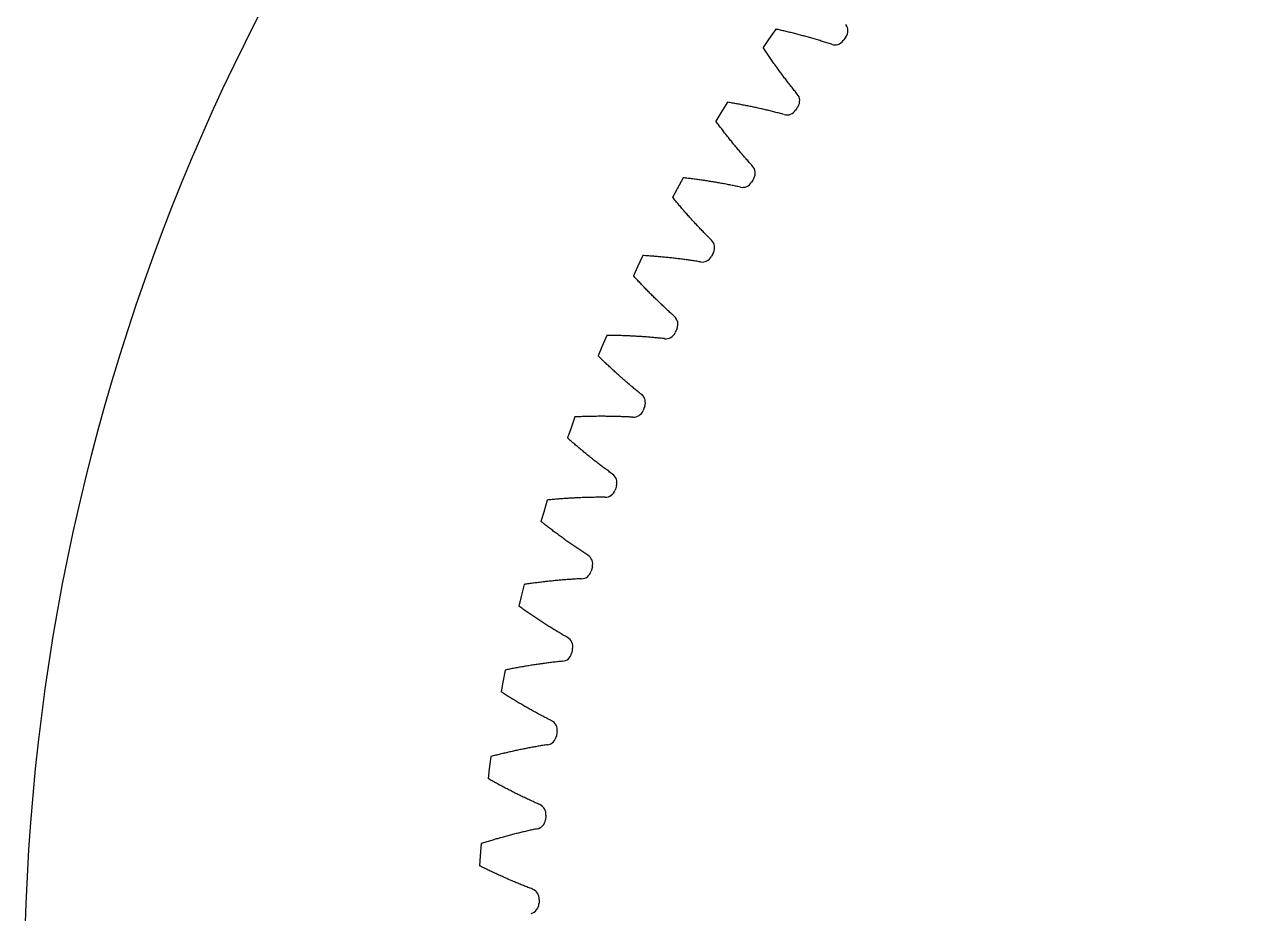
# Model space of a CAD drawing. Header units: inches. Extents: x -337 to 409, y -412 to 336.
# Drawn here: x -337.3 to -258.7, y 205.4 to 262.1 of the extents above; entities that cross this region are included whole.
import ezdxf

# ---------------------------------------------------------------- set-up
doc = ezdxf.new("R2010")
doc.units = ezdxf.units.IN
doc.header["$MEASUREMENT"] = 0

msp = doc.modelspace()

# ---------------------------------------------------------------- linework, layer by layer
at = {"color": 7, "linetype": 'Continuous'}
for p, q in [((-289.333, 261.842), (-289.408, 261.859)), ((-289.258, 261.825), (-289.333, 261.842)), ((-289.183, 261.808), (-289.258, 261.825)), ((-289.108, 261.791), (-289.183, 261.808)), ((-289.033, 261.774), (-289.108, 261.791)), ((-288.957, 261.757), (-289.033, 261.774)), ((-288.883, 261.739), (-288.957, 261.757)), ((-288.808, 261.721), (-288.883, 261.739)), ((-288.733, 261.704), (-288.808, 261.721)), ((-288.658, 261.686), (-288.733, 261.704)), ((-288.583, 261.668), (-288.658, 261.686)), ((-288.508, 261.649), (-288.583, 261.668)), ((-288.434, 261.631), (-288.508, 261.649)), ((-288.359, 261.612), (-288.434, 261.631)), ((-288.284, 261.594), (-288.359, 261.612)), ((-288.21, 261.575), (-288.284, 261.594)), ((-288.135, 261.556), (-288.21, 261.575)), ((-288.061, 261.536), (-288.135, 261.556)), ((-287.986, 261.517), (-288.061, 261.536)), ((-287.912, 261.498), (-287.986, 261.517)), ((-287.837, 261.478), (-287.912, 261.498)), ((-287.763, 261.458), (-287.837, 261.478)), ((-287.689, 261.438), (-287.763, 261.458)), ((-287.614, 261.418), (-287.689, 261.438)), ((-287.54, 261.398), (-287.614, 261.418)), ((-287.466, 261.378), (-287.54, 261.398)), ((-287.392, 261.357), (-287.466, 261.378)), ((-287.318, 261.336), (-287.392, 261.357)), ((-287.243, 261.315), (-287.318, 261.336)), ((-287.17, 261.294), (-287.243, 261.315)), ((-287.096, 261.273), (-287.17, 261.294)), ((-287.022, 261.252), (-287.096, 261.273)), ((-286.948, 261.23), (-287.022, 261.252)), ((-286.874, 261.209), (-286.948, 261.23)), ((-286.8, 261.187), (-286.874, 261.209)), ((-286.726, 261.164), (-286.8, 261.187)), ((-286.653, 261.142), (-286.726, 261.164)), ((-286.579, 261.12), (-286.653, 261.142)), ((-286.505, 261.097), (-286.579, 261.12)), ((-286.432, 261.075), (-286.505, 261.097)), ((-286.358, 261.052), (-286.432, 261.075)), ((-286.285, 261.028), (-286.358, 261.052)), ((-286.212, 261.005), (-286.285, 261.028)), ((-286.139, 260.982), (-286.212, 261.005)), ((-286.065, 260.958), (-286.139, 260.982)), ((-285.992, 260.934), (-286.065, 260.958)), ((-290.171, 260.622), (-290.214, 260.686)), ((-290.128, 260.558), (-290.171, 260.622)), ((-290.086, 260.494), (-290.128, 260.558)), ((-290.043, 260.43), (-290.086, 260.494)), ((-290, 260.366), (-290.043, 260.43)), ((-289.957, 260.302), (-290, 260.366)), ((-289.914, 260.239), (-289.957, 260.302)), ((-289.87, 260.175), (-289.914, 260.239)), ((-289.827, 260.112), (-289.87, 260.175)), ((-285.919, 260.91), (-285.992, 260.934)), ((-285.846, 260.886), (-285.919, 260.91)), ((-289.783, 260.048), (-289.827, 260.112)), ((-289.74, 259.985), (-289.783, 260.048)), ((-289.696, 259.922), (-289.74, 259.985)), ((-289.652, 259.858), (-289.696, 259.922)), ((-289.608, 259.795), (-289.652, 259.858)), ((-289.563, 259.732), (-289.608, 259.795)), ((-289.519, 259.67), (-289.563, 259.732)), ((-289.475, 259.607), (-289.519, 259.67)), ((-289.43, 259.544), (-289.475, 259.607)), ((-289.385, 259.481), (-289.43, 259.544)), ((-289.34, 259.419), (-289.385, 259.481)), ((-289.295, 259.356), (-289.34, 259.419)), ((-289.25, 259.294), (-289.295, 259.356)), ((-289.205, 259.232), (-289.25, 259.294)), ((-289.16, 259.17), (-289.205, 259.232)), ((-289.114, 259.108), (-289.16, 259.17)), ((-289.068, 259.046), (-289.114, 259.108)), ((-289.023, 258.984), (-289.068, 259.046)), ((-288.977, 258.922), (-289.023, 258.984)), ((-288.931, 258.86), (-288.977, 258.922)), ((-288.885, 258.799), (-288.931, 258.86)), ((-288.838, 258.737), (-288.885, 258.799)), ((-288.792, 258.676), (-288.838, 258.737)), ((-288.745, 258.615), (-288.792, 258.676)), ((-288.699, 258.554), (-288.745, 258.615)), ((-288.652, 258.493), (-288.699, 258.554)), ((-288.605, 258.432), (-288.652, 258.493)), ((-288.557, 258.371), (-288.605, 258.432)), ((-288.51, 258.31), (-288.557, 258.371)), ((-288.463, 258.25), (-288.51, 258.31)), ((-288.415, 258.189), (-288.463, 258.25)), ((-288.367, 258.129), (-288.415, 258.189)), ((-288.319, 258.068), (-288.367, 258.129)), ((-288.271, 258.008), (-288.319, 258.068)), ((-288.223, 257.948), (-288.271, 258.008)), ((-288.175, 257.889), (-288.223, 257.948)), ((-288.126, 257.829), (-288.175, 257.889)), ((-288.078, 257.769), (-288.126, 257.829)), ((-292.407, 257.179), (-292.483, 257.192)), ((-292.331, 257.166), (-292.407, 257.179)), ((-292.255, 257.153), (-292.331, 257.166)), ((-292.179, 257.14), (-292.255, 257.153)), ((-292.104, 257.127), (-292.179, 257.14)), ((-292.028, 257.114), (-292.104, 257.127)), ((-291.952, 257.1), (-292.028, 257.114)), ((-291.876, 257.086), (-291.952, 257.1)), ((-291.801, 257.072), (-291.876, 257.086)), ((-291.725, 257.058), (-291.801, 257.072)), ((-291.649, 257.044), (-291.725, 257.058)), ((-291.574, 257.03), (-291.649, 257.044)), ((-291.498, 257.015), (-291.574, 257.03)), ((-288.029, 257.709), (-288.078, 257.769)), ((-291.423, 257.001), (-291.498, 257.015)), ((-291.347, 256.986), (-291.423, 257.001)), ((-291.272, 256.971), (-291.347, 256.986)), ((-291.196, 256.956), (-291.272, 256.971)), ((-291.121, 256.941), (-291.196, 256.956)), ((-291.045, 256.925), (-291.121, 256.941)), ((-290.97, 256.91), (-291.045, 256.925)), ((-290.894, 256.894), (-290.97, 256.91)), ((-290.819, 256.878), (-290.894, 256.894)), ((-290.744, 256.862), (-290.819, 256.878)), ((-290.669, 256.846), (-290.744, 256.862)), ((-290.594, 256.83), (-290.669, 256.846)), ((-290.518, 256.813), (-290.594, 256.83)), ((-290.443, 256.796), (-290.518, 256.813)), ((-290.368, 256.78), (-290.443, 256.796)), ((-290.293, 256.763), (-290.368, 256.78)), ((-290.218, 256.745), (-290.293, 256.763)), ((-290.143, 256.728), (-290.218, 256.745)), ((-290.068, 256.711), (-290.143, 256.728)), ((-289.993, 256.693), (-290.068, 256.711)), ((-289.918, 256.675), (-289.993, 256.693)), ((-289.844, 256.657), (-289.918, 256.675)), ((-289.769, 256.639), (-289.844, 256.657)), ((-289.694, 256.621), (-289.769, 256.639)), ((-289.619, 256.602), (-289.694, 256.621)), ((-289.545, 256.584), (-289.619, 256.602)), ((-289.47, 256.565), (-289.545, 256.584)), ((-289.396, 256.546), (-289.47, 256.565)), ((-289.321, 256.526), (-289.396, 256.546)), ((-289.247, 256.507), (-289.321, 256.526)), ((-289.172, 256.487), (-289.247, 256.507)), ((-289.098, 256.467), (-289.172, 256.487)), ((-289.023, 256.447), (-289.098, 256.467)), ((-288.949, 256.427), (-289.023, 256.447)), ((-288.875, 256.407), (-288.949, 256.427)), ((-293.18, 255.917), (-293.226, 255.979)), ((-293.135, 255.855), (-293.18, 255.917)), ((-293.089, 255.794), (-293.135, 255.855)), ((-293.042, 255.732), (-293.089, 255.794)), ((-292.996, 255.671), (-293.042, 255.732)), ((-292.95, 255.609), (-292.996, 255.671)), ((-292.903, 255.548), (-292.95, 255.609)), ((-292.857, 255.487), (-292.903, 255.548)), ((-292.81, 255.425), (-292.857, 255.487)), ((-292.763, 255.364), (-292.81, 255.425)), ((-292.716, 255.303), (-292.763, 255.364)), ((-292.669, 255.243), (-292.716, 255.303)), ((-292.622, 255.182), (-292.669, 255.243)), ((-292.575, 255.121), (-292.622, 255.182)), ((-292.527, 255.06), (-292.575, 255.121)), ((-292.479, 255), (-292.527, 255.06)), ((-292.432, 254.94), (-292.479, 255)), ((-292.384, 254.879), (-292.432, 254.94)), ((-292.336, 254.819), (-292.384, 254.879)), ((-292.288, 254.759), (-292.336, 254.819)), ((-292.24, 254.699), (-292.288, 254.759)), ((-292.191, 254.639), (-292.24, 254.699)), ((-292.143, 254.579), (-292.191, 254.639)), ((-292.094, 254.52), (-292.143, 254.579)), ((-292.046, 254.46), (-292.094, 254.52)), ((-291.997, 254.4), (-292.046, 254.46)), ((-291.948, 254.341), (-291.997, 254.4)), ((-291.899, 254.282), (-291.948, 254.341)), ((-291.849, 254.223), (-291.899, 254.282)), ((-291.8, 254.164), (-291.849, 254.223)), ((-291.751, 254.105), (-291.8, 254.164)), ((-291.701, 254.046), (-291.751, 254.105)), ((-291.651, 253.987), (-291.701, 254.046)), ((-291.601, 253.929), (-291.651, 253.987)), ((-291.551, 253.87), (-291.601, 253.929)), ((-291.501, 253.812), (-291.551, 253.87)), ((-291.451, 253.753), (-291.501, 253.812)), ((-291.401, 253.695), (-291.451, 253.753)), ((-291.35, 253.637), (-291.401, 253.695)), ((-291.299, 253.579), (-291.35, 253.637)), ((-291.248, 253.522), (-291.299, 253.579)), ((-291.198, 253.464), (-291.248, 253.522)), ((-291.146, 253.406), (-291.198, 253.464)), ((-291.095, 253.349), (-291.146, 253.406)), ((-291.044, 253.292), (-291.095, 253.349)), ((-290.992, 253.234), (-291.044, 253.292)), ((-290.941, 253.178), (-290.992, 253.234)), ((-290.889, 253.121), (-290.941, 253.178)), ((-295.233, 252.362), (-295.31, 252.371)), ((-295.156, 252.353), (-295.233, 252.362)), ((-295.08, 252.344), (-295.156, 252.353)), ((-295.004, 252.335), (-295.08, 252.344)), ((-294.927, 252.326), (-295.004, 252.335)), ((-294.851, 252.316), (-294.927, 252.326)), ((-294.775, 252.307), (-294.851, 252.316)), ((-294.698, 252.297), (-294.775, 252.307)), ((-294.622, 252.287), (-294.698, 252.297)), ((-294.546, 252.277), (-294.622, 252.287)), ((-294.469, 252.267), (-294.546, 252.277)), ((-294.393, 252.256), (-294.469, 252.267)), ((-294.317, 252.246), (-294.393, 252.256)), ((-294.241, 252.235), (-294.317, 252.246)), ((-294.164, 252.224), (-294.241, 252.235)), ((-294.088, 252.213), (-294.164, 252.224)), ((-294.012, 252.202), (-294.088, 252.213)), ((-293.936, 252.191), (-294.012, 252.202)), ((-293.86, 252.18), (-293.936, 252.191)), ((-293.784, 252.168), (-293.86, 252.18)), ((-293.708, 252.156), (-293.784, 252.168)), ((-293.632, 252.144), (-293.708, 252.156)), ((-293.556, 252.132), (-293.632, 252.144)), ((-293.48, 252.12), (-293.556, 252.132)), ((-293.404, 252.108), (-293.48, 252.12)), ((-293.328, 252.095), (-293.404, 252.108)), ((-293.252, 252.083), (-293.328, 252.095)), ((-293.176, 252.07), (-293.252, 252.083)), ((-293.1, 252.057), (-293.176, 252.07)), ((-293.024, 252.043), (-293.1, 252.057)), ((-292.949, 252.03), (-293.024, 252.043)), ((-292.873, 252.016), (-292.949, 252.03)), ((-292.797, 252.003), (-292.873, 252.016)), ((-292.721, 251.989), (-292.797, 252.003)), ((-292.646, 251.975), (-292.721, 251.989)), ((-292.57, 251.96), (-292.646, 251.975)), ((-292.495, 251.946), (-292.57, 251.96)), ((-292.419, 251.931), (-292.495, 251.946)), ((-292.343, 251.917), (-292.419, 251.931)), ((-292.268, 251.902), (-292.343, 251.917)), ((-292.192, 251.887), (-292.268, 251.902)), ((-292.117, 251.871), (-292.192, 251.887)), ((-292.042, 251.856), (-292.117, 251.871)), ((-291.966, 251.84), (-292.042, 251.856)), ((-291.891, 251.824), (-291.966, 251.84)), ((-291.816, 251.808), (-291.891, 251.824)), ((-291.74, 251.792), (-291.816, 251.808)), ((-291.665, 251.775), (-291.74, 251.792)), ((-295.939, 251.061), (-295.988, 251.12)), ((-295.89, 251.002), (-295.939, 251.061)), ((-295.841, 250.942), (-295.89, 251.002)), ((-295.792, 250.883), (-295.841, 250.942)), ((-295.742, 250.824), (-295.792, 250.883)), ((-295.693, 250.766), (-295.742, 250.824)), ((-295.643, 250.707), (-295.693, 250.766)), ((-295.594, 250.648), (-295.643, 250.707)), ((-295.544, 250.589), (-295.594, 250.648)), ((-295.494, 250.531), (-295.544, 250.589)), ((-295.443, 250.472), (-295.494, 250.531)), ((-295.393, 250.414), (-295.443, 250.472)), ((-295.343, 250.356), (-295.393, 250.414)), ((-295.293, 250.298), (-295.343, 250.356)), ((-295.242, 250.24), (-295.293, 250.298)), ((-295.191, 250.182), (-295.242, 250.24)), ((-295.14, 250.124), (-295.191, 250.182)), ((-295.09, 250.066), (-295.14, 250.124)), ((-295.038, 250.009), (-295.09, 250.066)), ((-294.987, 249.951), (-295.038, 250.009)), ((-294.936, 249.894), (-294.987, 249.951)), ((-294.885, 249.837), (-294.936, 249.894)), ((-294.833, 249.779), (-294.885, 249.837)), ((-294.782, 249.722), (-294.833, 249.779)), ((-294.73, 249.665), (-294.782, 249.722)), ((-294.678, 249.608), (-294.73, 249.665)), ((-294.626, 249.552), (-294.678, 249.608)), ((-294.574, 249.495), (-294.626, 249.552)), ((-294.522, 249.439), (-294.574, 249.495)), ((-294.469, 249.382), (-294.522, 249.439)), ((-294.417, 249.326), (-294.469, 249.382)), ((-294.364, 249.27), (-294.417, 249.326)), ((-294.311, 249.214), (-294.364, 249.27)), ((-294.259, 249.158), (-294.311, 249.214)), ((-294.205, 249.102), (-294.259, 249.158)), ((-294.152, 249.046), (-294.205, 249.102)), ((-294.099, 248.991), (-294.152, 249.046)), ((-294.046, 248.935), (-294.099, 248.991)), ((-293.992, 248.88), (-294.046, 248.935)), ((-293.938, 248.825), (-293.992, 248.88)), ((-293.885, 248.77), (-293.938, 248.825)), ((-293.831, 248.715), (-293.885, 248.77)), ((-293.777, 248.66), (-293.831, 248.715)), ((-293.723, 248.606), (-293.777, 248.66)), ((-293.668, 248.551), (-293.723, 248.606)), ((-293.614, 248.497), (-293.668, 248.551)), ((-293.559, 248.442), (-293.614, 248.497)), ((-293.504, 248.388), (-293.559, 248.442)), ((-297.803, 247.403), (-297.88, 247.408)), ((-297.726, 247.399), (-297.803, 247.403)), ((-297.649, 247.393), (-297.726, 247.399)), ((-297.573, 247.388), (-297.649, 247.393)), ((-297.496, 247.383), (-297.573, 247.388)), ((-297.419, 247.378), (-297.496, 247.383)), ((-297.342, 247.372), (-297.419, 247.378)), ((-297.266, 247.366), (-297.342, 247.372)), ((-297.189, 247.361), (-297.266, 247.366)), ((-297.112, 247.354), (-297.189, 247.361)), ((-297.035, 247.348), (-297.112, 247.354)), ((-296.959, 247.342), (-297.035, 247.348)), ((-296.882, 247.335), (-296.959, 247.342)), ((-296.805, 247.329), (-296.882, 247.335)), ((-296.729, 247.322), (-296.805, 247.329)), ((-296.652, 247.315), (-296.729, 247.322)), ((-296.575, 247.308), (-296.652, 247.315)), ((-296.499, 247.3), (-296.575, 247.308)), ((-296.422, 247.293), (-296.499, 247.3)), ((-296.346, 247.286), (-296.422, 247.293)), ((-296.269, 247.278), (-296.346, 247.286)), ((-296.192, 247.27), (-296.269, 247.278)), ((-296.116, 247.262), (-296.192, 247.27)), ((-296.039, 247.254), (-296.116, 247.262)), ((-295.963, 247.245), (-296.039, 247.254)), ((-295.887, 247.237), (-295.963, 247.245)), ((-295.81, 247.228), (-295.887, 247.237)), ((-295.734, 247.219), (-295.81, 247.228)), ((-295.657, 247.21), (-295.734, 247.219)), ((-295.581, 247.201), (-295.657, 247.21)), ((-295.504, 247.191), (-295.581, 247.201)), ((-295.428, 247.182), (-295.504, 247.191)), ((-295.352, 247.172), (-295.428, 247.182)), ((-295.275, 247.162), (-295.352, 247.172)), ((-295.199, 247.152), (-295.275, 247.162)), ((-295.123, 247.142), (-295.199, 247.152)), ((-295.046, 247.131), (-295.123, 247.142)), ((-294.97, 247.121), (-295.046, 247.131)), ((-294.894, 247.11), (-294.97, 247.121)), ((-294.818, 247.099), (-294.894, 247.11)), ((-294.742, 247.088), (-294.818, 247.099)), ((-294.666, 247.077), (-294.742, 247.088)), ((-294.59, 247.065), (-294.666, 247.077)), ((-294.514, 247.053), (-294.59, 247.065)), ((-294.438, 247.041), (-294.514, 247.053)), ((-294.361, 247.029), (-294.438, 247.041)), ((-294.286, 247.017), (-294.361, 247.029)), ((-294.21, 247.004), (-294.286, 247.017)), ((-298.44, 246.067), (-298.492, 246.124)), ((-298.388, 246.011), (-298.44, 246.067)), ((-298.336, 245.954), (-298.388, 246.011)), ((-298.284, 245.898), (-298.336, 245.954)), ((-298.231, 245.841), (-298.284, 245.898)), ((-298.179, 245.785), (-298.231, 245.841)), ((-298.126, 245.729), (-298.179, 245.785)), ((-298.073, 245.673), (-298.126, 245.729)), ((-298.021, 245.617), (-298.073, 245.673)), ((-297.967, 245.561), (-298.021, 245.617)), ((-297.914, 245.505), (-297.967, 245.561)), ((-297.861, 245.45), (-297.914, 245.505)), ((-297.808, 245.394), (-297.861, 245.45)), ((-297.754, 245.339), (-297.808, 245.394)), ((-297.701, 245.284), (-297.754, 245.339)), ((-297.647, 245.228), (-297.701, 245.284)), ((-297.594, 245.173), (-297.647, 245.228)), ((-297.54, 245.118), (-297.594, 245.173)), ((-297.486, 245.064), (-297.54, 245.118)), ((-297.432, 245.009), (-297.486, 245.064)), ((-297.377, 244.954), (-297.432, 245.009)), ((-297.323, 244.9), (-297.377, 244.954)), ((-297.269, 244.845), (-297.323, 244.9)), ((-297.214, 244.791), (-297.269, 244.845)), ((-297.159, 244.737), (-297.214, 244.791)), ((-297.105, 244.683), (-297.159, 244.737)), ((-297.05, 244.629), (-297.105, 244.683)), ((-296.995, 244.575), (-297.05, 244.629)), ((-296.94, 244.521), (-296.995, 244.575)), ((-296.884, 244.468), (-296.94, 244.521)), ((-296.829, 244.414), (-296.884, 244.468)), ((-296.774, 244.361), (-296.829, 244.414)), ((-296.718, 244.308), (-296.774, 244.361)), ((-296.662, 244.255), (-296.718, 244.308)), ((-296.606, 244.202), (-296.662, 244.255)), ((-296.55, 244.149), (-296.606, 244.202)), ((-296.494, 244.096), (-296.55, 244.149)), ((-296.438, 244.044), (-296.494, 244.096)), ((-296.382, 243.991), (-296.438, 244.044)), ((-296.325, 243.939), (-296.382, 243.991)), ((-296.269, 243.887), (-296.325, 243.939)), ((-296.212, 243.835), (-296.269, 243.887)), ((-296.155, 243.783), (-296.212, 243.835)), ((-296.098, 243.731), (-296.155, 243.783)), ((-296.041, 243.68), (-296.098, 243.731)), ((-295.984, 243.628), (-296.041, 243.68)), ((-295.926, 243.577), (-295.984, 243.628)), ((-295.869, 243.526), (-295.926, 243.577)), ((-300.11, 242.317), (-300.187, 242.318)), ((-300.033, 242.316), (-300.11, 242.317)), ((-299.956, 242.315), (-300.033, 242.316)), ((-299.879, 242.314), (-299.956, 242.315)), ((-299.802, 242.313), (-299.879, 242.314)), ((-299.725, 242.311), (-299.802, 242.313)), ((-299.648, 242.31), (-299.725, 242.311)), ((-299.571, 242.308), (-299.648, 242.31)), ((-299.494, 242.306), (-299.571, 242.308)), ((-299.418, 242.304), (-299.494, 242.306)), ((-299.341, 242.302), (-299.418, 242.304)), ((-299.264, 242.3), (-299.341, 242.302)), ((-299.187, 242.297), (-299.264, 242.3)), ((-299.11, 242.295), (-299.187, 242.297)), ((-299.033, 242.292), (-299.11, 242.295)), ((-298.956, 242.289), (-299.033, 242.292)), ((-298.879, 242.286), (-298.956, 242.289)), ((-298.802, 242.283), (-298.879, 242.286)), ((-298.725, 242.279), (-298.802, 242.283)), ((-298.648, 242.276), (-298.725, 242.279)), ((-298.572, 242.272), (-298.648, 242.276)), ((-298.495, 242.268), (-298.572, 242.272)), ((-298.418, 242.264), (-298.495, 242.268)), ((-298.341, 242.26), (-298.418, 242.264)), ((-298.264, 242.255), (-298.341, 242.26)), ((-298.187, 242.251), (-298.264, 242.255)), ((-298.111, 242.246), (-298.187, 242.251)), ((-298.034, 242.241), (-298.111, 242.246)), ((-297.957, 242.236), (-298.034, 242.241)), ((-297.88, 242.231), (-297.957, 242.236)), ((-297.803, 242.226), (-297.88, 242.231)), ((-297.727, 242.22), (-297.803, 242.226)), ((-297.65, 242.214), (-297.727, 242.22)), ((-297.573, 242.208), (-297.65, 242.214)), ((-297.496, 242.202), (-297.573, 242.208)), ((-297.42, 242.196), (-297.496, 242.202)), ((-297.343, 242.19), (-297.42, 242.196)), ((-297.266, 242.183), (-297.343, 242.19)), ((-297.19, 242.176), (-297.266, 242.183)), ((-297.113, 242.169), (-297.19, 242.176)), ((-297.036, 242.162), (-297.113, 242.169)), ((-296.96, 242.155), (-297.036, 242.162)), ((-296.883, 242.147), (-296.96, 242.155)), ((-296.807, 242.139), (-296.883, 242.147)), ((-296.73, 242.132), (-296.807, 242.139)), ((-296.654, 242.124), (-296.73, 242.132)), ((-296.577, 242.115), (-296.654, 242.124)), ((-296.501, 242.107), (-296.577, 242.115)), ((-300.676, 240.949), (-300.731, 241.003)), ((-300.622, 240.896), (-300.676, 240.949)), ((-300.566, 240.842), (-300.622, 240.896)), ((-300.511, 240.788), (-300.566, 240.842)), ((-300.456, 240.735), (-300.511, 240.788)), ((-300.401, 240.681), (-300.456, 240.735)), ((-300.345, 240.628), (-300.401, 240.681)), ((-300.289, 240.575), (-300.345, 240.628)), ((-300.234, 240.522), (-300.289, 240.575)), ((-300.178, 240.469), (-300.234, 240.522)), ((-300.122, 240.416), (-300.178, 240.469)), ((-300.066, 240.363), (-300.122, 240.416)), ((-300.01, 240.31), (-300.066, 240.363)), ((-299.954, 240.258), (-300.01, 240.31)), ((-299.897, 240.206), (-299.954, 240.258)), ((-299.841, 240.153), (-299.897, 240.206)), ((-299.784, 240.101), (-299.841, 240.153)), ((-299.727, 240.049), (-299.784, 240.101)), ((-299.671, 239.997), (-299.727, 240.049)), ((-299.614, 239.945), (-299.671, 239.997)), ((-299.557, 239.893), (-299.614, 239.945)), ((-299.5, 239.842), (-299.557, 239.893)), ((-299.442, 239.79), (-299.5, 239.842)), ((-299.385, 239.739), (-299.442, 239.79)), ((-299.328, 239.688), (-299.385, 239.739)), ((-299.27, 239.637), (-299.328, 239.688)), ((-299.212, 239.586), (-299.27, 239.637)), ((-299.155, 239.535), (-299.212, 239.586)), ((-299.097, 239.484), (-299.155, 239.535)), ((-299.039, 239.434), (-299.097, 239.484)), ((-298.981, 239.383), (-299.039, 239.434)), ((-298.923, 239.333), (-298.981, 239.383)), ((-298.864, 239.282), (-298.923, 239.333)), ((-298.806, 239.232), (-298.864, 239.282)), ((-298.747, 239.182), (-298.806, 239.232)), ((-298.689, 239.132), (-298.747, 239.182)), ((-298.63, 239.083), (-298.689, 239.132)), ((-298.571, 239.033), (-298.63, 239.083)), ((-298.512, 238.984), (-298.571, 239.033)), ((-298.453, 238.935), (-298.512, 238.984)), ((-298.394, 238.886), (-298.453, 238.935)), ((-298.334, 238.837), (-298.394, 238.886)), ((-298.275, 238.788), (-298.334, 238.837)), ((-298.215, 238.739), (-298.275, 238.788)), ((-298.155, 238.691), (-298.215, 238.739)), ((-298.096, 238.642), (-298.155, 238.691)), ((-298.036, 238.594), (-298.096, 238.642)), ((-297.976, 238.546), (-298.036, 238.594)), ((-302.148, 237.117), (-302.224, 237.113)), ((-302.071, 237.12), (-302.148, 237.117)), ((-301.994, 237.123), (-302.071, 237.12)), ((-301.917, 237.126), (-301.994, 237.123)), ((-301.84, 237.129), (-301.917, 237.126)), ((-301.763, 237.132), (-301.84, 237.129)), ((-301.686, 237.134), (-301.763, 237.132)), ((-301.609, 237.136), (-301.686, 237.134)), ((-301.532, 237.138), (-301.609, 237.136)), ((-301.455, 237.141), (-301.532, 237.138)), ((-301.378, 237.142), (-301.455, 237.141)), ((-301.301, 237.144), (-301.378, 237.142)), ((-301.225, 237.146), (-301.301, 237.144)), ((-301.148, 237.147), (-301.225, 237.146)), ((-301.071, 237.148), (-301.148, 237.147)), ((-300.994, 237.149), (-301.071, 237.148)), ((-300.917, 237.15), (-300.994, 237.149)), ((-300.84, 237.151), (-300.917, 237.15)), ((-300.763, 237.152), (-300.84, 237.151)), ((-300.686, 237.152), (-300.763, 237.152)), ((-300.609, 237.152), (-300.686, 237.152)), ((-300.532, 237.153), (-300.609, 237.152)), ((-300.455, 237.153), (-300.532, 237.153)), ((-300.378, 237.152), (-300.455, 237.153)), ((-300.301, 237.152), (-300.378, 237.152)), ((-300.224, 237.151), (-300.301, 237.152)), ((-300.147, 237.151), (-300.224, 237.151)), ((-300.07, 237.15), (-300.147, 237.151)), ((-299.993, 237.149), (-300.07, 237.15)), ((-299.916, 237.148), (-299.993, 237.149)), ((-299.839, 237.146), (-299.916, 237.148)), ((-299.762, 237.145), (-299.839, 237.146)), ((-299.685, 237.143), (-299.762, 237.145)), ((-299.609, 237.141), (-299.685, 237.143)), ((-299.532, 237.139), (-299.609, 237.141)), ((-299.455, 237.137), (-299.532, 237.139)), ((-299.378, 237.135), (-299.455, 237.137)), ((-299.301, 237.132), (-299.378, 237.135)), ((-299.224, 237.129), (-299.301, 237.132)), ((-299.147, 237.126), (-299.224, 237.129)), ((-299.07, 237.123), (-299.147, 237.126)), ((-298.993, 237.12), (-299.07, 237.123)), ((-298.916, 237.116), (-298.993, 237.12)), ((-298.839, 237.113), (-298.916, 237.116)), ((-298.763, 237.109), (-298.839, 237.113)), ((-298.686, 237.105), (-298.763, 237.109)), ((-298.609, 237.1), (-298.686, 237.105)), ((-298.532, 237.096), (-298.609, 237.1)), ((-302.642, 235.722), (-302.699, 235.773)), ((-302.584, 235.671), (-302.642, 235.722)), ((-302.526, 235.62), (-302.584, 235.671)), ((-302.468, 235.569), (-302.526, 235.62)), ((-302.41, 235.519), (-302.468, 235.569)), ((-302.352, 235.468), (-302.41, 235.519)), ((-302.294, 235.418), (-302.352, 235.468)), ((-302.236, 235.368), (-302.294, 235.418)), ((-302.177, 235.318), (-302.236, 235.368)), ((-302.119, 235.268), (-302.177, 235.318)), ((-302.06, 235.218), (-302.119, 235.268)), ((-302.001, 235.168), (-302.06, 235.218)), ((-301.942, 235.118), (-302.001, 235.168)), ((-301.884, 235.069), (-301.942, 235.118)), ((-301.825, 235.019), (-301.884, 235.069)), ((-301.765, 234.97), (-301.825, 235.019)), ((-301.706, 234.921), (-301.765, 234.97)), ((-301.647, 234.872), (-301.706, 234.921)), ((-301.587, 234.823), (-301.647, 234.872)), ((-301.528, 234.774), (-301.587, 234.823)), ((-301.468, 234.726), (-301.528, 234.774)), ((-301.409, 234.677), (-301.468, 234.726)), ((-301.349, 234.629), (-301.409, 234.677)), ((-301.289, 234.58), (-301.349, 234.629)), ((-301.229, 234.532), (-301.289, 234.58)), ((-301.169, 234.484), (-301.229, 234.532)), ((-301.108, 234.436), (-301.169, 234.484)), ((-301.048, 234.388), (-301.108, 234.436)), ((-300.988, 234.341), (-301.048, 234.388)), ((-300.927, 234.293), (-300.988, 234.341)), ((-300.866, 234.246), (-300.927, 234.293)), ((-300.806, 234.199), (-300.866, 234.246)), ((-300.745, 234.152), (-300.806, 234.199)), ((-300.684, 234.105), (-300.745, 234.152)), ((-300.623, 234.058), (-300.684, 234.105)), ((-300.562, 234.011), (-300.623, 234.058)), ((-300.5, 233.965), (-300.562, 234.011)), ((-300.439, 233.918), (-300.5, 233.965)), ((-300.377, 233.872), (-300.439, 233.918)), ((-300.316, 233.826), (-300.377, 233.872)), ((-300.254, 233.78), (-300.316, 233.826)), ((-300.192, 233.734), (-300.254, 233.78)), ((-300.13, 233.689), (-300.192, 233.734)), ((-300.068, 233.643), (-300.13, 233.689)), ((-300.006, 233.598), (-300.068, 233.643)), ((-299.944, 233.553), (-300.006, 233.598)), ((-299.881, 233.507), (-299.944, 233.553)), ((-299.819, 233.463), (-299.881, 233.507)), ((-303.22, 231.877), (-303.297, 231.871)), ((-303.144, 231.883), (-303.22, 231.877)), ((-303.067, 231.889), (-303.144, 231.883)), ((-302.99, 231.894), (-303.067, 231.889)), ((-302.913, 231.9), (-302.99, 231.894)), ((-302.837, 231.905), (-302.913, 231.9)), ((-302.76, 231.91), (-302.837, 231.905)), ((-302.683, 231.915), (-302.76, 231.91)), ((-302.606, 231.92), (-302.683, 231.915)), ((-302.529, 231.924), (-302.606, 231.92)), ((-302.452, 231.929), (-302.529, 231.924)), ((-302.376, 231.933), (-302.452, 231.929)), ((-302.299, 231.937), (-302.376, 231.933)), ((-302.222, 231.941), (-302.299, 231.937)), ((-302.145, 231.945), (-302.222, 231.941)), ((-302.068, 231.949), (-302.145, 231.945)), ((-301.991, 231.952), (-302.068, 231.949)), ((-301.914, 231.956), (-301.991, 231.952)), ((-301.837, 231.959), (-301.914, 231.956)), ((-301.761, 231.962), (-301.837, 231.959)), ((-301.684, 231.965), (-301.761, 231.962)), ((-301.607, 231.968), (-301.684, 231.965)), ((-301.53, 231.97), (-301.607, 231.968)), ((-301.453, 231.972), (-301.53, 231.97)), ((-301.376, 231.975), (-301.453, 231.972)), ((-301.299, 231.977), (-301.376, 231.975)), ((-301.222, 231.978), (-301.299, 231.977)), ((-301.145, 231.98), (-301.222, 231.978)), ((-301.068, 231.981), (-301.145, 231.98)), ((-300.991, 231.983), (-301.068, 231.981)), ((-300.914, 231.984), (-300.991, 231.983)), ((-300.837, 231.985), (-300.914, 231.984)), ((-300.76, 231.985), (-300.837, 231.985)), ((-300.683, 231.986), (-300.76, 231.985)), ((-300.606, 231.986), (-300.683, 231.986)), ((-300.53, 231.986), (-300.606, 231.986)), ((-300.453, 231.986), (-300.53, 231.986)), ((-300.376, 231.986), (-300.453, 231.986)), ((-300.299, 231.986), (-300.376, 231.986)), ((-303.91, 231.817), (-303.987, 231.81)), ((-303.834, 231.825), (-303.91, 231.817)), ((-303.757, 231.832), (-303.834, 231.825)), ((-303.68, 231.839), (-303.757, 231.832)), ((-303.604, 231.845), (-303.68, 231.839)), ((-303.527, 231.852), (-303.604, 231.845)), ((-303.45, 231.858), (-303.527, 231.852)), ((-303.374, 231.865), (-303.45, 231.858)), ((-303.297, 231.871), (-303.374, 231.865)), ((-304.331, 230.398), (-304.391, 230.446)), ((-304.27, 230.35), (-304.331, 230.398)), ((-304.21, 230.303), (-304.27, 230.35)), ((-304.149, 230.255), (-304.21, 230.303)), ((-304.089, 230.208), (-304.149, 230.255)), ((-304.028, 230.16), (-304.089, 230.208)), ((-303.967, 230.113), (-304.028, 230.16)), ((-303.907, 230.066), (-303.967, 230.113)), ((-303.846, 230.019), (-303.907, 230.066)), ((-303.785, 229.972), (-303.846, 230.019)), ((-303.723, 229.925), (-303.785, 229.972)), ((-303.662, 229.879), (-303.723, 229.925)), ((-303.601, 229.832), (-303.662, 229.879)), ((-303.539, 229.786), (-303.601, 229.832)), ((-303.478, 229.74), (-303.539, 229.786)), ((-303.416, 229.694), (-303.478, 229.74)), ((-303.355, 229.648), (-303.416, 229.694)), ((-303.293, 229.602), (-303.355, 229.648)), ((-303.231, 229.556), (-303.293, 229.602)), ((-303.169, 229.51), (-303.231, 229.556)), ((-303.107, 229.465), (-303.169, 229.51)), ((-303.045, 229.419), (-303.107, 229.465)), ((-302.982, 229.374), (-303.045, 229.419)), ((-302.92, 229.329), (-302.982, 229.374)), ((-302.858, 229.284), (-302.92, 229.329)), ((-302.795, 229.239), (-302.858, 229.284)), ((-302.732, 229.195), (-302.795, 229.239)), ((-302.67, 229.15), (-302.732, 229.195)), ((-302.607, 229.106), (-302.67, 229.15)), ((-302.544, 229.061), (-302.607, 229.106)), ((-302.481, 229.017), (-302.544, 229.061)), ((-302.418, 228.973), (-302.481, 229.017)), ((-302.354, 228.929), (-302.418, 228.973)), ((-302.291, 228.886), (-302.354, 228.929)), ((-302.228, 228.842), (-302.291, 228.886)), ((-302.164, 228.799), (-302.228, 228.842)), ((-302.1, 228.756), (-302.164, 228.799)), ((-302.037, 228.713), (-302.1, 228.756)), ((-301.973, 228.669), (-302.037, 228.713)), ((-301.909, 228.627), (-301.973, 228.669)), ((-301.845, 228.584), (-301.909, 228.627)), ((-301.781, 228.542), (-301.845, 228.584)), ((-301.716, 228.499), (-301.781, 228.542)), ((-301.652, 228.457), (-301.716, 228.499)), ((-301.587, 228.415), (-301.652, 228.457)), ((-301.523, 228.373), (-301.587, 228.415)), ((-301.458, 228.332), (-301.523, 228.373)), ((-301.393, 228.29), (-301.458, 228.332)), ((-305.393, 226.433), (-305.469, 226.421)), ((-305.317, 226.444), (-305.393, 226.433)), ((-305.241, 226.455), (-305.317, 226.444)), ((-305.165, 226.466), (-305.241, 226.455)), ((-305.089, 226.477), (-305.165, 226.466)), ((-305.012, 226.488), (-305.089, 226.477)), ((-304.936, 226.498), (-305.012, 226.488)), ((-304.86, 226.508), (-304.936, 226.498)), ((-304.784, 226.518), (-304.86, 226.508)), ((-304.707, 226.529), (-304.784, 226.518)), ((-304.631, 226.538), (-304.707, 226.529)), ((-304.555, 226.548), (-304.631, 226.538)), ((-304.478, 226.558), (-304.555, 226.548)), ((-304.402, 226.567), (-304.478, 226.558)), ((-304.325, 226.576), (-304.402, 226.567)), ((-304.249, 226.586), (-304.325, 226.576)), ((-304.173, 226.595), (-304.249, 226.586)), ((-304.096, 226.603), (-304.173, 226.595)), ((-304.02, 226.612), (-304.096, 226.603)), ((-303.943, 226.62), (-304.02, 226.612)), ((-303.867, 226.629), (-303.943, 226.62)), ((-303.79, 226.637), (-303.867, 226.629)), ((-303.714, 226.645), (-303.79, 226.637)), ((-303.637, 226.653), (-303.714, 226.645)), ((-303.56, 226.661), (-303.637, 226.653)), ((-303.484, 226.668), (-303.56, 226.661)), ((-303.407, 226.675), (-303.484, 226.668)), ((-303.331, 226.683), (-303.407, 226.675)), ((-303.254, 226.69), (-303.331, 226.683)), ((-303.177, 226.697), (-303.254, 226.69)), ((-303.101, 226.703), (-303.177, 226.697)), ((-303.024, 226.71), (-303.101, 226.703)), ((-302.947, 226.716), (-303.024, 226.71)), ((-302.871, 226.722), (-302.947, 226.716)), ((-302.794, 226.728), (-302.871, 226.722)), ((-302.717, 226.734), (-302.794, 226.728)), ((-302.64, 226.74), (-302.717, 226.734)), ((-302.564, 226.745), (-302.64, 226.74)), ((-302.487, 226.751), (-302.564, 226.745)), ((-302.41, 226.756), (-302.487, 226.751)), ((-302.333, 226.761), (-302.41, 226.756)), ((-302.257, 226.765), (-302.333, 226.761)), ((-302.18, 226.77), (-302.257, 226.765)), ((-302.103, 226.774), (-302.18, 226.77)), ((-302.026, 226.778), (-302.103, 226.774)), ((-301.949, 226.782), (-302.026, 226.778)), ((-301.872, 226.786), (-301.949, 226.782)), ((-301.795, 226.79), (-301.872, 226.786)), ((-305.739, 224.993), (-305.801, 225.038)), ((-305.676, 224.949), (-305.739, 224.993)), ((-305.613, 224.904), (-305.676, 224.949)), ((-305.55, 224.86), (-305.613, 224.904)), ((-305.487, 224.816), (-305.55, 224.86)), ((-305.424, 224.772), (-305.487, 224.816)), ((-305.361, 224.728), (-305.424, 224.772)), ((-305.298, 224.684), (-305.361, 224.728)), ((-305.235, 224.64), (-305.298, 224.684)), ((-305.171, 224.597), (-305.235, 224.64)), ((-305.108, 224.553), (-305.171, 224.597)), ((-305.044, 224.51), (-305.108, 224.553)), ((-304.98, 224.467), (-305.044, 224.51)), ((-304.916, 224.423), (-304.98, 224.467)), ((-304.853, 224.381), (-304.916, 224.423)), ((-304.789, 224.338), (-304.853, 224.381)), ((-304.725, 224.295), (-304.789, 224.338)), ((-304.661, 224.252), (-304.725, 224.295)), ((-304.596, 224.21), (-304.661, 224.252)), ((-304.532, 224.168), (-304.596, 224.21)), ((-304.468, 224.126), (-304.532, 224.168)), ((-304.403, 224.083), (-304.468, 224.126)), ((-304.339, 224.042), (-304.403, 224.083)), ((-304.274, 224), (-304.339, 224.042)), ((-304.209, 223.958), (-304.274, 224)), ((-304.144, 223.917), (-304.209, 223.958)), ((-304.08, 223.875), (-304.144, 223.917)), ((-304.015, 223.834), (-304.08, 223.875)), ((-303.95, 223.793), (-304.015, 223.834)), ((-303.884, 223.752), (-303.95, 223.793)), ((-303.819, 223.712), (-303.884, 223.752)), ((-303.754, 223.671), (-303.819, 223.712)), ((-303.688, 223.63), (-303.754, 223.671)), ((-303.623, 223.59), (-303.688, 223.63)), ((-303.557, 223.55), (-303.623, 223.59)), ((-303.491, 223.51), (-303.557, 223.55)), ((-303.425, 223.47), (-303.491, 223.51)), ((-303.36, 223.43), (-303.425, 223.47)), ((-303.293, 223.391), (-303.36, 223.43)), ((-303.227, 223.351), (-303.293, 223.391)), ((-303.161, 223.312), (-303.227, 223.351)), ((-303.095, 223.273), (-303.161, 223.312)), ((-303.029, 223.234), (-303.095, 223.273)), ((-302.962, 223.195), (-303.029, 223.234)), ((-302.895, 223.157), (-302.962, 223.195)), ((-302.829, 223.118), (-302.895, 223.157)), ((-302.762, 223.08), (-302.829, 223.118)), ((-302.695, 223.042), (-302.762, 223.08)), ((-306.592, 220.978), (-306.668, 220.963)), ((-306.517, 220.993), (-306.592, 220.978)), ((-306.441, 221.008), (-306.517, 220.993)), ((-306.366, 221.023), (-306.441, 221.008)), ((-306.29, 221.038), (-306.366, 221.023)), ((-306.215, 221.053), (-306.29, 221.038)), ((-306.139, 221.067), (-306.215, 221.053)), ((-306.064, 221.081), (-306.139, 221.067)), ((-305.988, 221.095), (-306.064, 221.081)), ((-305.912, 221.109), (-305.988, 221.095)), ((-305.837, 221.123), (-305.912, 221.109)), ((-305.761, 221.137), (-305.837, 221.123)), ((-305.685, 221.151), (-305.761, 221.137)), ((-305.609, 221.164), (-305.685, 221.151)), ((-305.534, 221.177), (-305.609, 221.164)), ((-305.458, 221.19), (-305.534, 221.177)), ((-305.382, 221.203), (-305.458, 221.19)), ((-305.306, 221.216), (-305.382, 221.203)), ((-305.23, 221.229), (-305.306, 221.216)), ((-305.154, 221.241), (-305.23, 221.229)), ((-305.078, 221.254), (-305.154, 221.241)), ((-305.002, 221.266), (-305.078, 221.254)), ((-304.926, 221.278), (-305.002, 221.266)), ((-304.85, 221.29), (-304.926, 221.278)), ((-304.774, 221.301), (-304.85, 221.29)), ((-304.698, 221.313), (-304.774, 221.301)), ((-304.622, 221.324), (-304.698, 221.313)), ((-304.546, 221.335), (-304.622, 221.324)), ((-304.469, 221.347), (-304.546, 221.335)), ((-304.393, 221.357), (-304.469, 221.347)), ((-304.317, 221.368), (-304.393, 221.357)), ((-304.241, 221.379), (-304.317, 221.368)), ((-304.165, 221.389), (-304.241, 221.379)), ((-304.088, 221.399), (-304.165, 221.389)), ((-304.012, 221.409), (-304.088, 221.399)), ((-303.936, 221.419), (-304.012, 221.409)), ((-303.859, 221.429), (-303.936, 221.419)), ((-303.783, 221.438), (-303.859, 221.429)), ((-303.707, 221.447), (-303.783, 221.438)), ((-303.63, 221.457), (-303.707, 221.447)), ((-303.554, 221.465), (-303.63, 221.457)), ((-303.477, 221.474), (-303.554, 221.465)), ((-303.401, 221.483), (-303.477, 221.474)), ((-303.324, 221.491), (-303.401, 221.483)), ((-303.248, 221.499), (-303.324, 221.491)), ((-303.171, 221.507), (-303.248, 221.499)), ((-303.095, 221.515), (-303.171, 221.507)), ((-303.018, 221.523), (-303.095, 221.515)), ((-306.862, 219.523), (-306.927, 219.564)), ((-306.797, 219.481), (-306.862, 219.523)), ((-306.732, 219.44), (-306.797, 219.481)), ((-306.667, 219.399), (-306.732, 219.44)), ((-306.602, 219.358), (-306.667, 219.399)), ((-306.536, 219.317), (-306.602, 219.358)), ((-306.471, 219.277), (-306.536, 219.317)), ((-306.406, 219.236), (-306.471, 219.277)), ((-306.34, 219.196), (-306.406, 219.236)), ((-306.274, 219.156), (-306.34, 219.196)), ((-306.209, 219.116), (-306.274, 219.156)), ((-306.143, 219.076), (-306.209, 219.116)), ((-306.077, 219.036), (-306.143, 219.076)), ((-306.011, 218.996), (-306.077, 219.036)), ((-305.945, 218.957), (-306.011, 218.996)), ((-305.879, 218.917), (-305.945, 218.957)), ((-305.813, 218.878), (-305.879, 218.917)), ((-305.747, 218.839), (-305.813, 218.878)), ((-305.68, 218.8), (-305.747, 218.839)), ((-305.614, 218.761), (-305.68, 218.8)), ((-305.547, 218.722), (-305.614, 218.761)), ((-305.481, 218.684), (-305.547, 218.722)), ((-305.414, 218.645), (-305.481, 218.684)), ((-305.347, 218.607), (-305.414, 218.645)), ((-305.281, 218.569), (-305.347, 218.607)), ((-305.214, 218.531), (-305.281, 218.569)), ((-305.147, 218.493), (-305.214, 218.531)), ((-305.079, 218.455), (-305.147, 218.493)), ((-305.012, 218.417), (-305.079, 218.455)), ((-304.945, 218.38), (-305.012, 218.417)), ((-304.878, 218.343), (-304.945, 218.38)), ((-304.81, 218.306), (-304.878, 218.343)), ((-304.743, 218.269), (-304.81, 218.306)), ((-304.675, 218.232), (-304.743, 218.269)), ((-304.608, 218.195), (-304.675, 218.232)), ((-304.54, 218.159), (-304.608, 218.195)), ((-304.472, 218.122), (-304.54, 218.159)), ((-304.404, 218.086), (-304.472, 218.122)), ((-304.336, 218.05), (-304.404, 218.086)), ((-304.268, 218.014), (-304.336, 218.05)), ((-304.2, 217.978), (-304.268, 218.014)), ((-304.132, 217.943), (-304.2, 217.978)), ((-304.063, 217.907), (-304.132, 217.943)), ((-303.995, 217.872), (-304.063, 217.907)), ((-303.926, 217.837), (-303.995, 217.872)), ((-303.858, 217.802), (-303.926, 217.837)), ((-303.789, 217.768), (-303.858, 217.802)), ((-303.72, 217.733), (-303.789, 217.768)), ((-304.267, 216.151), (-304.344, 216.139)), ((-304.192, 216.163), (-304.267, 216.151)), ((-304.115, 216.175), (-304.192, 216.163)), ((-304.039, 216.187), (-304.115, 216.175)), ((-303.963, 216.199), (-304.039, 216.187)), ((-307.504, 215.468), (-307.579, 215.448)), ((-307.43, 215.487), (-307.504, 215.468)), ((-307.355, 215.506), (-307.43, 215.487)), ((-307.281, 215.525), (-307.355, 215.506)), ((-307.206, 215.543), (-307.281, 215.525)), ((-307.131, 215.562), (-307.206, 215.543)), ((-307.057, 215.581), (-307.131, 215.562)), ((-306.982, 215.599), (-307.057, 215.581)), ((-306.907, 215.617), (-306.982, 215.599)), ((-306.832, 215.635), (-306.907, 215.617)), ((-306.757, 215.653), (-306.832, 215.635)), ((-306.682, 215.67), (-306.757, 215.653)), ((-306.607, 215.688), (-306.682, 215.67)), ((-306.532, 215.705), (-306.607, 215.688)), ((-306.457, 215.722), (-306.532, 215.705)), ((-306.382, 215.739), (-306.457, 215.722)), ((-306.307, 215.756), (-306.382, 215.739)), ((-306.232, 215.773), (-306.307, 215.756)), ((-306.157, 215.79), (-306.232, 215.773)), ((-306.082, 215.806), (-306.157, 215.79)), ((-306.007, 215.822), (-306.082, 215.806)), ((-305.931, 215.839), (-306.007, 215.822)), ((-305.856, 215.855), (-305.931, 215.839)), ((-305.781, 215.87), (-305.856, 215.855)), ((-305.705, 215.886), (-305.781, 215.87)), ((-305.63, 215.901), (-305.705, 215.886)), ((-305.555, 215.917), (-305.63, 215.901)), ((-305.479, 215.932), (-305.555, 215.917)), ((-305.404, 215.947), (-305.479, 215.932)), ((-305.328, 215.962), (-305.404, 215.947)), ((-305.253, 215.977), (-305.328, 215.962)), ((-305.177, 215.991), (-305.253, 215.977)), ((-305.101, 216.005), (-305.177, 215.991)), ((-305.026, 216.02), (-305.101, 216.005)), ((-304.95, 216.034), (-305.026, 216.02)), ((-304.874, 216.047), (-304.95, 216.034)), ((-304.799, 216.061), (-304.874, 216.047)), ((-304.723, 216.075), (-304.799, 216.061)), ((-304.647, 216.088), (-304.723, 216.075)), ((-304.571, 216.101), (-304.647, 216.088)), ((-304.495, 216.114), (-304.571, 216.101)), ((-304.419, 216.126), (-304.495, 216.114)), ((-304.344, 216.139), (-304.419, 216.126)), ((-307.697, 214), (-307.764, 214.038)), ((-307.63, 213.962), (-307.697, 214)), ((-307.563, 213.925), (-307.63, 213.962)), ((-307.496, 213.887), (-307.563, 213.925)), ((-307.429, 213.85), (-307.496, 213.887)), ((-307.361, 213.813), (-307.429, 213.85)), ((-307.294, 213.775), (-307.361, 213.813)), ((-307.227, 213.738), (-307.294, 213.775)), ((-307.159, 213.702), (-307.227, 213.738)), ((-307.091, 213.665), (-307.159, 213.702)), ((-307.024, 213.628), (-307.091, 213.665)), ((-306.956, 213.592), (-307.024, 213.628)), ((-306.888, 213.556), (-306.956, 213.592)), ((-306.82, 213.519), (-306.888, 213.556)), ((-306.752, 213.483), (-306.82, 213.519)), ((-306.684, 213.447), (-306.752, 213.483)), ((-306.616, 213.412), (-306.684, 213.447)), ((-306.548, 213.376), (-306.616, 213.412)), ((-306.479, 213.341), (-306.548, 213.376)), ((-306.411, 213.305), (-306.479, 213.341)), ((-306.343, 213.27), (-306.411, 213.305)), ((-306.274, 213.235), (-306.343, 213.27)), ((-306.205, 213.2), (-306.274, 213.235)), ((-306.137, 213.165), (-306.205, 213.2)), ((-306.068, 213.131), (-306.137, 213.165)), ((-305.999, 213.096), (-306.068, 213.131)), ((-305.93, 213.062), (-305.999, 213.096)), ((-305.861, 213.028), (-305.93, 213.062)), ((-305.793, 212.994), (-305.861, 213.028)), ((-305.723, 212.96), (-305.793, 212.994)), ((-305.654, 212.926), (-305.723, 212.96)), ((-305.585, 212.892), (-305.654, 212.926)), ((-305.516, 212.859), (-305.585, 212.892)), ((-305.446, 212.826), (-305.516, 212.859)), ((-305.377, 212.793), (-305.446, 212.826)), ((-305.307, 212.76), (-305.377, 212.793)), ((-305.238, 212.727), (-305.307, 212.76)), ((-305.168, 212.694), (-305.238, 212.727)), ((-305.098, 212.662), (-305.168, 212.694)), ((-305.028, 212.63), (-305.098, 212.662)), ((-304.958, 212.597), (-305.028, 212.63)), ((-304.888, 212.566), (-304.958, 212.597)), ((-304.818, 212.534), (-304.888, 212.566)), ((-304.748, 212.502), (-304.818, 212.534)), ((-304.678, 212.471), (-304.748, 212.502)), ((-304.607, 212.44), (-304.678, 212.471)), ((-304.537, 212.409), (-304.607, 212.44)), ((-304.466, 212.378), (-304.537, 212.409)), ((-305.456, 210.651), (-305.531, 210.634)), ((-305.381, 210.669), (-305.456, 210.651)), ((-305.306, 210.686), (-305.381, 210.669)), ((-305.231, 210.703), (-305.306, 210.686)), ((-305.156, 210.72), (-305.231, 210.703)), ((-305.08, 210.737), (-305.156, 210.72)), ((-305.005, 210.753), (-305.08, 210.737)), ((-304.93, 210.769), (-305.005, 210.753)), ((-304.855, 210.786), (-304.93, 210.769)), ((-304.779, 210.802), (-304.855, 210.786)), ((-304.704, 210.817), (-304.779, 210.802)), ((-304.629, 210.833), (-304.704, 210.817)), ((-308.127, 209.917), (-308.2, 209.894)), ((-308.053, 209.94), (-308.127, 209.917)), ((-307.98, 209.963), (-308.053, 209.94)), ((-307.906, 209.986), (-307.98, 209.963)), ((-307.833, 210.009), (-307.906, 209.986)), ((-307.759, 210.031), (-307.833, 210.009)), ((-307.685, 210.054), (-307.759, 210.031)), ((-307.612, 210.076), (-307.685, 210.054)), ((-307.538, 210.098), (-307.612, 210.076)), ((-307.464, 210.119), (-307.538, 210.098)), ((-307.39, 210.141), (-307.464, 210.119)), ((-307.316, 210.163), (-307.39, 210.141)), ((-307.242, 210.184), (-307.316, 210.163)), ((-307.168, 210.205), (-307.242, 210.184)), ((-307.094, 210.226), (-307.168, 210.205)), ((-307.02, 210.248), (-307.094, 210.226)), ((-306.946, 210.268), (-307.02, 210.248)), ((-306.872, 210.289), (-306.946, 210.268)), ((-306.798, 210.31), (-306.872, 210.289)), ((-306.724, 210.33), (-306.798, 210.31)), ((-306.649, 210.35), (-306.724, 210.33)), ((-306.575, 210.37), (-306.649, 210.35)), ((-306.501, 210.39), (-306.575, 210.37)), ((-306.426, 210.41), (-306.501, 210.39)), ((-306.352, 210.429), (-306.426, 210.41)), ((-306.278, 210.449), (-306.352, 210.429)), ((-306.203, 210.468), (-306.278, 210.449)), ((-306.128, 210.487), (-306.203, 210.468)), ((-306.054, 210.506), (-306.128, 210.487)), ((-305.979, 210.525), (-306.054, 210.506)), ((-305.905, 210.543), (-305.979, 210.525)), ((-305.83, 210.562), (-305.905, 210.543)), ((-305.755, 210.58), (-305.83, 210.562)), ((-305.68, 210.598), (-305.755, 210.58)), ((-305.606, 210.616), (-305.68, 210.598)), ((-305.531, 210.634), (-305.606, 210.616)), ((-308.243, 208.442), (-308.312, 208.476)), ((-308.174, 208.408), (-308.243, 208.442)), ((-308.105, 208.374), (-308.174, 208.408)), ((-308.036, 208.34), (-308.105, 208.374)), ((-307.967, 208.306), (-308.036, 208.34)), ((-307.897, 208.272), (-307.967, 208.306)), ((-307.828, 208.238), (-307.897, 208.272)), ((-307.759, 208.205), (-307.828, 208.238)), ((-307.689, 208.172), (-307.759, 208.205)), ((-307.62, 208.139), (-307.689, 208.172)), ((-307.55, 208.106), (-307.62, 208.139)), ((-307.481, 208.073), (-307.55, 208.106)), ((-307.411, 208.04), (-307.481, 208.073)), ((-307.341, 208.008), (-307.411, 208.04)), ((-307.272, 207.975), (-307.341, 208.008)), ((-307.202, 207.943), (-307.272, 207.975)), ((-307.132, 207.911), (-307.202, 207.943)), ((-307.062, 207.879), (-307.132, 207.911)), ((-306.992, 207.847), (-307.062, 207.879)), ((-306.922, 207.815), (-306.992, 207.847)), ((-306.851, 207.784), (-306.922, 207.815)), ((-306.781, 207.752), (-306.851, 207.784)), ((-306.711, 207.721), (-306.781, 207.752)), ((-306.641, 207.69), (-306.711, 207.721)), ((-306.57, 207.659), (-306.641, 207.69)), ((-306.5, 207.628), (-306.57, 207.659)), ((-306.429, 207.597), (-306.5, 207.628)), ((-306.358, 207.567), (-306.429, 207.597)), ((-306.288, 207.536), (-306.358, 207.567)), ((-306.217, 207.506), (-306.288, 207.536)), ((-306.146, 207.476), (-306.217, 207.506)), ((-306.075, 207.446), (-306.146, 207.476)), ((-306.004, 207.416), (-306.075, 207.446)), ((-305.933, 207.387), (-306.004, 207.416)), ((-305.862, 207.357), (-305.933, 207.387)), ((-305.791, 207.328), (-305.862, 207.357)), ((-305.719, 207.299), (-305.791, 207.328)), ((-305.648, 207.27), (-305.719, 207.299)), ((-305.577, 207.241), (-305.648, 207.27)), ((-305.505, 207.213), (-305.577, 207.241)), ((-305.434, 207.184), (-305.505, 207.213)), ((-305.362, 207.156), (-305.434, 207.184)), ((-305.291, 207.128), (-305.362, 207.156)), ((-305.219, 207.1), (-305.291, 207.128)), ((-305.147, 207.073), (-305.219, 207.1)), ((-305.075, 207.045), (-305.147, 207.073)), ((-305.003, 207.018), (-305.075, 207.045)), ((-304.931, 206.99), (-305.003, 207.018))]:
    msp.add_line(p, q, dxfattribs=at)
at = {"color": 7, "linetype": 'Continuous', "flags": 128}
for points in [[(-289.408, 261.859), (-289.861, 261.203), (-290.214, 260.686)], [(-285.014, 261.242), (-285.061, 261.177), (-285.098, 261.127)], [(-284.931, 261.356), (-284.978, 261.292), (-285.014, 261.242)], [(-292.483, 257.192), (-292.901, 256.514), (-293.226, 255.979)], [(-288.063, 256.806), (-288.106, 256.739), (-288.14, 256.687)], [(-287.986, 256.925), (-288.029, 256.858), (-288.063, 256.806)], [(-295.309, 252.371), (-295.692, 251.672), (-295.988, 251.12)], [(-290.804, 252.339), (-290.844, 252.27), (-290.875, 252.216)], [(-290.875, 252.216), (-290.915, 252.147), (-290.946, 252.093)], [(-293.379, 247.612), (-293.415, 247.541), (-293.444, 247.486)], [(-297.88, 247.408), (-298.225, 246.69), (-298.492, 246.124)], [(-293.444, 247.486), (-293.48, 247.415), (-293.508, 247.359)], [(-300.187, 242.318), (-300.494, 241.583), (-300.731, 241.003)], [(-295.761, 242.628), (-295.793, 242.555), (-295.819, 242.498)], [(-295.703, 242.757), (-295.736, 242.685), (-295.761, 242.628)], [(-297.821, 237.655), (-297.849, 237.581), (-297.872, 237.522)], [(-297.77, 237.787), (-297.799, 237.713), (-297.821, 237.655)], [(-302.224, 237.113), (-302.493, 236.363), (-302.699, 235.773)], [(-299.574, 232.716), (-299.598, 232.64), (-299.618, 232.581)], [(-299.618, 232.581), (-299.642, 232.505), (-299.661, 232.446)], [(-303.987, 231.81), (-304.215, 231.047), (-304.391, 230.446)], [(-301.146, 227.42), (-301.167, 227.343), (-301.183, 227.283)], [(-301.11, 227.557), (-301.13, 227.48), (-301.146, 227.42)], [(-305.469, 226.421), (-305.658, 225.647), (-305.801, 225.038)], [(-302.403, 222.186), (-302.419, 222.108), (-302.432, 222.047)], [(-302.373, 222.325), (-302.39, 222.247), (-302.403, 222.186)], [(-306.668, 220.963), (-306.815, 220.18), (-306.927, 219.564)], [(-303.362, 217.033), (-303.374, 216.955), (-303.384, 216.893)], [(-303.384, 216.893), (-303.396, 216.815), (-303.406, 216.753)], [(-307.579, 215.448), (-307.685, 214.659), (-307.764, 214.038)], [(-304.086, 211.557), (-304.095, 211.478), (-304.101, 211.416)], [(-304.071, 211.698), (-304.08, 211.619), (-304.087, 211.557)], [(-308.2, 209.894), (-308.265, 209.1), (-308.312, 208.476)], [(-304.509, 206.191), (-304.513, 206.111), (-304.516, 206.049)], [(-304.501, 206.332), (-304.505, 206.253), (-304.509, 206.191)]]:
    msp.add_lwpolyline(points, dxfattribs=at)
at = {"color": 7, "linetype": 'Continuous'}
for centre, start, end in [((-285.468, 261.748), 323.92726, 36.39307), ((-285.636, 261.517), 251.60612, 324.08463), ((-288.543, 257.287), 326.91575, 39.41116), ((-288.698, 257.048), 254.59404, 327.09171), ((-291.38, 252.672), 329.93105, 42.39741), ((-291.523, 252.425), 257.60649, 330.08493), ((-293.971, 247.915), 332.9288, 45.39837), ((-294.101, 247.66), 260.60159, 333.08401), ((-296.31, 243.028), 335.92924, 48.41055), ((-296.426, 242.767), 263.60668, 336.08568), ((-298.391, 238.026), 338.94292, 51.39372), ((-298.493, 237.76), 266.61436, 339.08773), ((-300.206, 232.922), 341.92203, 54.38561), ((-300.294, 232.65), 269.59738, 342.08327), ((-301.752, 227.73), 344.9343, 57.40115), ((-301.825, 227.454), 272.60445, 345.08908), ((-303.024, 222.464), 347.92386, 60.39666), ((-303.083, 222.184), 275.58819, 348.09296), ((-304.018, 217.138), 350.91851, 63.39168), ((-304.063, 216.856), 278.60788, 351.08926), ((-304.733, 211.768), 353.925, 66.39633), ((-304.763, 211.484), 281.61817, 354.08909), ((-305.165, 206.368), 356.9363, 69.39063), ((-305.18, 206.083), 284.61387, 357.08753)]:
    msp.add_arc(centre, 0.665, start, end, dxfattribs=at)
msp.add_ellipse((-201.837, 200.81), major_axis=(-135.5, 0), ratio=1, dxfattribs=at)

doc.saveas('drawing.dxf')
